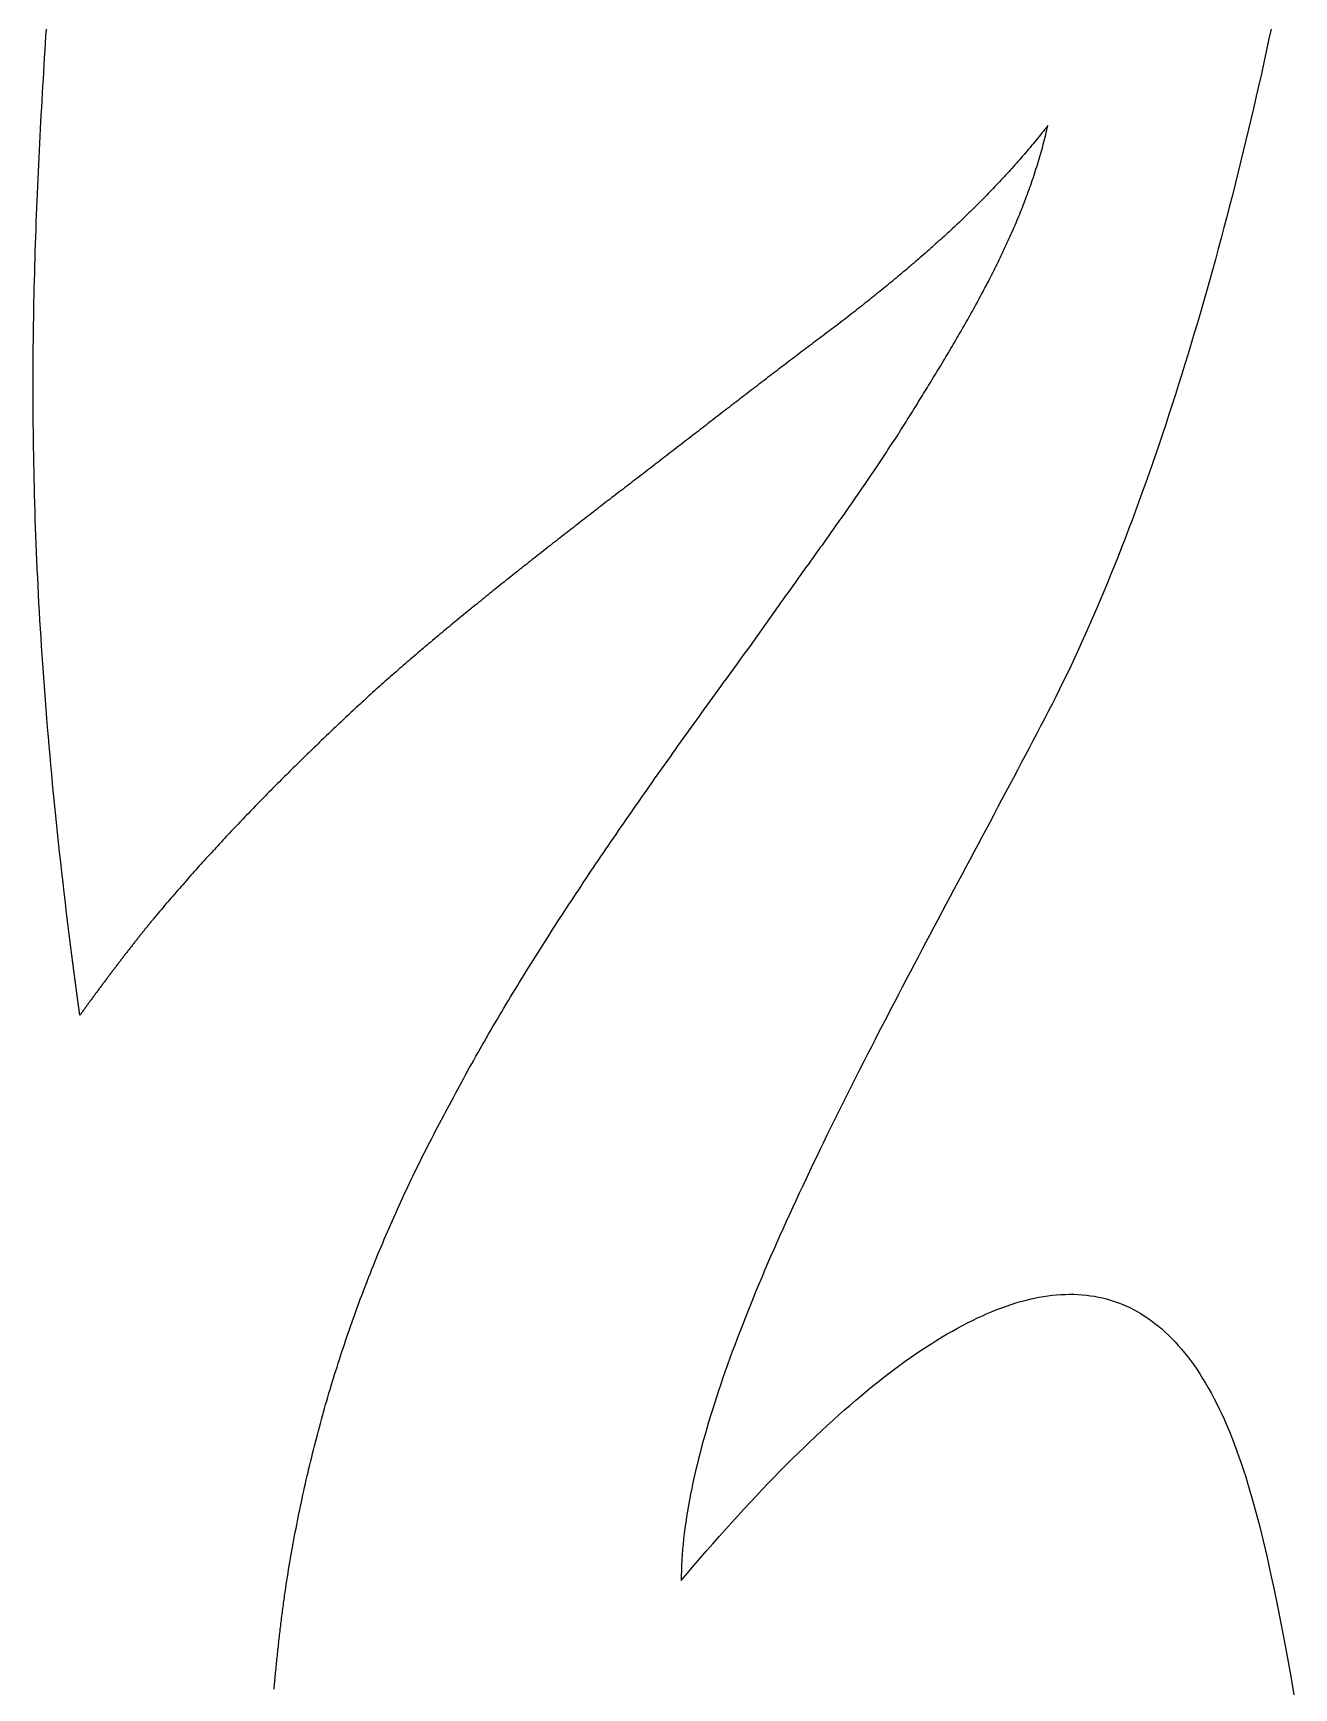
# Model space of a CAD drawing. Extents: x 5 to 105, y 2 to 136.
# Drawn here: x 28.03 to 32.06, y 33.4 to 38.68 of the extents above; entities that cross this region are included whole.
import ezdxf

# ---------------------------------------------------------------- set-up
doc = ezdxf.new("R2010")
doc.units = 0
doc.layers.get('0').update_dxf_attribs({"linetype": 'CONTINUOUS'})

msp = doc.modelspace()

# ---------------------------------------------------------------- linework, layer by layer
at = {"color": 7}
for points in [[(28.158, 35.7388, 0), (28.1537, 35.7726, 0), (28.1495, 35.8062, 0), (28.1454, 35.8396, 0), (28.1414, 35.8728, 0), (28.1374, 35.9057, 0), (28.1336, 35.9385, 0), (28.1298, 35.9711, 0), (28.1261, 36.0034, 0), (28.1225, 36.0356, 0), (28.119, 36.0676, 0), (28.1156, 36.0994, 0), (28.1122, 36.1309, 0), (28.1089, 36.1623, 0), (28.1058, 36.1935, 0), (28.1026, 36.2245, 0), (28.0996, 36.2554, 0), (28.0967, 36.286, 0), (28.0938, 36.3165, 0), (28.091, 36.3468, 0), (28.0883, 36.3769, 0), (28.0856, 36.4068, 0), (28.0831, 36.4366, 0), (28.0806, 36.4662, 0), (28.0782, 36.4956, 0), (28.0758, 36.5249, 0), (28.0735, 36.554, 0), (28.0713, 36.5829, 0), (28.0692, 36.6117, 0), (28.0672, 36.6403, 0), (28.0652, 36.6688, 0), (28.0632, 36.6971, 0), (28.0614, 36.7253, 0), (28.0596, 36.7533, 0), (28.0579, 36.7811, 0), (28.0562, 36.8089, 0), (28.0547, 36.8364, 0), (28.0531, 36.8639, 0), (28.0517, 36.8912, 0), (28.0503, 36.9183, 0), (28.049, 36.9454, 0), (28.0477, 36.9723, 0), (28.0465, 36.999, 0), (28.0454, 37.0257, 0), (28.0443, 37.0522, 0), (28.0433, 37.0786, 0), (28.0423, 37.1048, 0), (28.0414, 37.131, 0), (28.0406, 37.157, 0), (28.0398, 37.1829, 0), (28.039, 37.2087, 0), (28.0384, 37.2344, 0), (28.0377, 37.26, 0), (28.0372, 37.2854, 0), (28.0367, 37.3108, 0), (28.0362, 37.3361, 0), (28.0358, 37.3612, 0), (28.0354, 37.3863, 0), (28.0351, 37.4113, 0), (28.0349, 37.4361, 0), (28.0347, 37.4609, 0), (28.0345, 37.4856, 0), (28.0344, 37.5102, 0), (28.0343, 37.5347, 0), (28.0343, 37.5592, 0), (28.0344, 37.5835, 0), (28.0344, 37.6078, 0), (28.0346, 37.632, 0), (28.0347, 37.6561, 0), (28.0349, 37.6801, 0), (28.0352, 37.7041, 0), (28.0355, 37.728, 0), (28.0358, 37.7519, 0), (28.0362, 37.7756, 0), (28.0366, 37.7993, 0), (28.0371, 37.823, 0), (28.0376, 37.8466, 0), (28.0381, 37.8701, 0), (28.0387, 37.8936, 0), (28.0393, 37.917, 0), (28.0399, 37.9404, 0), (28.0406, 37.9637, 0), (28.0413, 37.987, 0), (28.0421, 38.0102, 0), (28.0428, 38.0334, 0), (28.0437, 38.0566, 0), (28.0445, 38.0797, 0), (28.0454, 38.1028, 0), (28.0463, 38.1258, 0), (28.0472, 38.1488, 0), (28.0482, 38.1718, 0), (28.0492, 38.1948, 0), (28.0502, 38.2177, 0), (28.0513, 38.2406, 0), (28.0523, 38.2635, 0), (28.0534, 38.2864, 0), (28.0546, 38.3092, 0), (28.0557, 38.332, 0), (28.0569, 38.3549, 0), (28.0581, 38.3777, 0), (28.0593, 38.4005, 0), (28.0605, 38.4233, 0), (28.0618, 38.4461, 0), (28.0631, 38.4689, 0), (28.0644, 38.4917, 0), (28.0657, 38.5145, 0), (28.067, 38.5373, 0), (28.0684, 38.5601, 0), (28.0698, 38.5829, 0), (28.0712, 38.6057, 0), (28.0726, 38.6285, 0), (28.074, 38.6514, 0), (28.0754, 38.6743, 0), (28.0769, 38.6971, 0)], [(31.988, 38.6971, 0), (31.9804, 38.6613, 0), (31.9727, 38.6256, 0), (31.965, 38.5899, 0), (31.9571, 38.5542, 0), (31.9491, 38.5186, 0), (31.9411, 38.4831, 0), (31.9329, 38.4476, 0), (31.9247, 38.4122, 0), (31.9164, 38.3769, 0), (31.908, 38.3417, 0), (31.8995, 38.3065, 0), (31.891, 38.2715, 0), (31.8823, 38.2365, 0), (31.8736, 38.2016, 0), (31.8648, 38.1668, 0), (31.8559, 38.1321, 0), (31.8469, 38.0975, 0), (31.8378, 38.0631, 0), (31.8287, 38.0287, 0), (31.8195, 37.9945, 0), (31.8102, 37.9604, 0), (31.8008, 37.9264, 0), (31.7914, 37.8925, 0), (31.7819, 37.8588, 0), (31.7723, 37.8252, 0), (31.7626, 37.7917, 0), (31.7529, 37.7584, 0), (31.7431, 37.7252, 0), (31.7332, 37.6922, 0), (31.7232, 37.6594, 0), (31.7132, 37.6267, 0), (31.7031, 37.5941, 0), (31.693, 37.5618, 0), (31.6827, 37.5296, 0), (31.6724, 37.4976, 0), (31.6621, 37.4657, 0), (31.6517, 37.434, 0), (31.6412, 37.4026, 0), (31.6306, 37.3713, 0), (31.62, 37.3402, 0), (31.6093, 37.3093, 0), (31.5986, 37.2786, 0), (31.5878, 37.2481, 0), (31.577, 37.2179, 0), (31.5661, 37.1878, 0), (31.5551, 37.158, 0), (31.5441, 37.1283, 0), (31.533, 37.0989, 0), (31.5218, 37.0698, 0), (31.5106, 37.0408, 0), (31.4994, 37.0121, 0), (31.4881, 36.9837, 0), (31.4767, 36.9555, 0), (31.4653, 36.9275, 0), (31.4539, 36.8998, 0), (31.4424, 36.8723, 0), (31.4308, 36.8451, 0), (31.4192, 36.8182, 0), (31.4076, 36.7915, 0), (31.3959, 36.7651, 0), (31.3841, 36.739, 0), (31.3723, 36.7132, 0), (31.3605, 36.6876, 0), (31.3486, 36.6623, 0), (31.3367, 36.6373, 0), (31.3247, 36.6127, 0), (31.3127, 36.5883, 0), (31.3007, 36.5642, 0), (31.2886, 36.5404, 0), (31.2765, 36.5169, 0)], [(31.2752, 38.3885, 0), (31.2705, 38.3826, 0), (31.2659, 38.3767, 0), (31.2612, 38.3709, 0), (31.2565, 38.365, 0), (31.2518, 38.3592, 0), (31.2471, 38.3534, 0), (31.2424, 38.3476, 0), (31.2376, 38.3418, 0), (31.2329, 38.3361, 0), (31.2281, 38.3303, 0), (31.2234, 38.3246, 0), (31.2186, 38.3189, 0), (31.2138, 38.3132, 0), (31.209, 38.3076, 0), (31.2042, 38.3019, 0), (31.1993, 38.2963, 0), (31.1945, 38.2907, 0), (31.1896, 38.2851, 0), (31.1848, 38.2795, 0), (31.1799, 38.274, 0), (31.175, 38.2684, 0), (31.1701, 38.2629, 0), (31.1652, 38.2574, 0), (31.1603, 38.2519, 0), (31.1553, 38.2464, 0), (31.1504, 38.241, 0), (31.1454, 38.2355, 0), (31.1404, 38.2301, 0), (31.1355, 38.2247, 0), (31.1305, 38.2193, 0), (31.1255, 38.2139, 0), (31.1204, 38.2086, 0), (31.1154, 38.2032, 0), (31.1104, 38.1979, 0), (31.1053, 38.1926, 0), (31.1003, 38.1873, 0), (31.0952, 38.182, 0), (31.0901, 38.1768, 0), (31.085, 38.1715, 0), (31.0799, 38.1663, 0), (31.0748, 38.161, 0), (31.0697, 38.1558, 0), (31.0646, 38.1506, 0), (31.0594, 38.1454, 0), (31.0543, 38.1403, 0), (31.0491, 38.1351, 0), (31.0439, 38.13, 0), (31.0387, 38.1249, 0), (31.0335, 38.1197, 0), (31.0283, 38.1146, 0), (31.0231, 38.1096, 0), (31.0179, 38.1045, 0), (31.0127, 38.0994, 0), (31.0074, 38.0944, 0), (31.0022, 38.0893, 0), (30.9969, 38.0843, 0), (30.9916, 38.0793, 0), (30.9863, 38.0743, 0), (30.9811, 38.0693, 0), (30.9757, 38.0643, 0), (30.9704, 38.0594, 0), (30.9651, 38.0544, 0), (30.9598, 38.0495, 0), (30.9544, 38.0446, 0), (30.9491, 38.0396, 0), (30.9437, 38.0347, 0), (30.9384, 38.0298, 0), (30.933, 38.025, 0), (30.9276, 38.0201, 0), (30.9222, 38.0152, 0), (30.9168, 38.0104, 0), (30.9114, 38.0055, 0), (30.906, 38.0007, 0), (30.9006, 37.9959, 0), (30.8951, 37.9911, 0), (30.8897, 37.9863, 0), (30.8842, 37.9815, 0), (30.8788, 37.9767, 0), (30.8733, 37.9719, 0), (30.8678, 37.9672, 0), (30.8623, 37.9624, 0), (30.8568, 37.9577, 0), (30.8513, 37.9529, 0), (30.8458, 37.9482, 0), (30.8403, 37.9435, 0), (30.8348, 37.9388, 0), (30.8293, 37.9341, 0), (30.8237, 37.9294, 0), (30.8182, 37.9247, 0), (30.8126, 37.92, 0), (30.807, 37.9153, 0), (30.8015, 37.9107, 0), (30.7959, 37.906, 0), (30.7903, 37.9014, 0), (30.7847, 37.8967, 0), (30.7791, 37.8921, 0), (30.7735, 37.8875, 0), (30.7679, 37.8828, 0), (30.7623, 37.8782, 0), (30.7566, 37.8736, 0), (30.751, 37.869, 0), (30.7454, 37.8644, 0), (30.7397, 37.8599, 0), (30.734, 37.8553, 0), (30.7284, 37.8507, 0), (30.7227, 37.8461, 0), (30.717, 37.8416, 0), (30.7113, 37.837, 0), (30.7057, 37.8325, 0), (30.7, 37.8279, 0), (30.6943, 37.8234, 0), (30.6885, 37.8188, 0), (30.6828, 37.8143, 0), (30.6771, 37.8098, 0), (30.6714, 37.8052, 0), (30.6656, 37.8007, 0), (30.6599, 37.7962, 0), (30.6542, 37.7917, 0), (30.6484, 37.7872, 0), (30.6426, 37.7827, 0), (30.6369, 37.7782, 0), (30.6311, 37.7737, 0), (30.6253, 37.7692, 0), (30.6195, 37.7647, 0), (30.6138, 37.7602, 0), (30.608, 37.7558, 0), (30.6022, 37.7513, 0)], [(30.8666, 37.5134, 0), (30.8706, 37.5198, 0), (30.8745, 37.5262, 0), (30.8785, 37.5327, 0), (30.8825, 37.5392, 0), (30.8864, 37.5456, 0), (30.8904, 37.5521, 0), (30.8944, 37.5586, 0), (30.8984, 37.5651, 0), (30.9023, 37.5715, 0), (30.9063, 37.578, 0), (30.9103, 37.5845, 0), (30.9142, 37.5911, 0), (30.9182, 37.5976, 0), (30.9221, 37.6041, 0), (30.9261, 37.6106, 0), (30.93, 37.6171, 0), (30.934, 37.6237, 0), (30.9379, 37.6302, 0), (30.9419, 37.6368, 0), (30.9458, 37.6433, 0), (30.9497, 37.6499, 0), (30.9536, 37.6565, 0), (30.9576, 37.6631, 0), (30.9615, 37.6696, 0), (30.9654, 37.6762, 0), (30.9693, 37.6828, 0), (30.9732, 37.6894, 0), (30.977, 37.696, 0), (30.9809, 37.7027, 0), (30.9848, 37.7093, 0), (30.9886, 37.7159, 0), (30.9925, 37.7225, 0), (30.9963, 37.7292, 0), (31.0002, 37.7358, 0), (31.004, 37.7425, 0), (31.0078, 37.7492, 0), (31.0116, 37.7558, 0), (31.0154, 37.7625, 0), (31.0192, 37.7692, 0), (31.023, 37.7759, 0), (31.0267, 37.7826, 0), (31.0305, 37.7893, 0), (31.0342, 37.796, 0), (31.038, 37.8027, 0), (31.0417, 37.8094, 0), (31.0454, 37.8162, 0), (31.0491, 37.8229, 0), (31.0527, 37.8297, 0), (31.0564, 37.8364, 0), (31.06, 37.8432, 0), (31.0637, 37.85, 0), (31.0673, 37.8567, 0), (31.0709, 37.8635, 0), (31.0745, 37.8703, 0), (31.0781, 37.8771, 0), (31.0816, 37.8839, 0), (31.0852, 37.8907, 0), (31.0887, 37.8976, 0), (31.0922, 37.9044, 0), (31.0957, 37.9112, 0), (31.0992, 37.9181, 0), (31.1026, 37.9249, 0), (31.1061, 37.9318, 0), (31.1095, 37.9387, 0), (31.1129, 37.9455, 0), (31.1163, 37.9524, 0), (31.1196, 37.9593, 0), (31.123, 37.9662, 0), (31.1263, 37.9731, 0), (31.1296, 37.9801, 0), (31.1329, 37.987, 0), (31.1362, 37.9939, 0), (31.1394, 38.0009, 0), (31.1426, 38.0078, 0), (31.1458, 38.0148, 0), (31.149, 38.0217, 0), (31.1522, 38.0287, 0), (31.1553, 38.0357, 0), (31.1584, 38.0427, 0), (31.1615, 38.0497, 0), (31.1646, 38.0567, 0), (31.1676, 38.0637, 0), (31.1706, 38.0707, 0), (31.1736, 38.0777, 0), (31.1766, 38.0848, 0), (31.1795, 38.0918, 0), (31.1825, 38.0989, 0), (31.1854, 38.106, 0), (31.1882, 38.113, 0), (31.1911, 38.1201, 0), (31.1939, 38.1272, 0), (31.1967, 38.1343, 0), (31.1994, 38.1414, 0), (31.2022, 38.1485, 0), (31.2049, 38.1557, 0), (31.2076, 38.1628, 0), (31.2102, 38.1699, 0), (31.2128, 38.1771, 0), (31.2154, 38.1842, 0), (31.218, 38.1914, 0), (31.2205, 38.1986, 0), (31.223, 38.2058, 0), (31.2255, 38.213, 0), (31.228, 38.2202, 0), (31.2304, 38.2274, 0), (31.2328, 38.2346, 0), (31.2351, 38.2419, 0), (31.2374, 38.2491, 0), (31.2397, 38.2564, 0), (31.242, 38.2636, 0), (31.2442, 38.2709, 0), (31.2464, 38.2782, 0), (31.2486, 38.2855, 0), (31.2507, 38.2928, 0), (31.2528, 38.3001, 0), (31.2548, 38.3074, 0), (31.2569, 38.3147, 0), (31.2589, 38.3221, 0), (31.2608, 38.3294, 0), (31.2627, 38.3368, 0), (31.2646, 38.3441, 0), (31.2665, 38.3515, 0), (31.2683, 38.3589, 0), (31.2701, 38.3663, 0), (31.2718, 38.3737, 0), (31.2735, 38.3811, 0), (31.2752, 38.3885, 0)], [(30.6022, 37.7513, 0), (30.5963, 37.7469, 0), (30.5904, 37.7425, 0), (30.5846, 37.7382, 0), (30.5787, 37.7338, 0), (30.5729, 37.7294, 0), (30.567, 37.725, 0), (30.5612, 37.7206, 0), (30.5553, 37.7162, 0), (30.5495, 37.7118, 0), (30.5436, 37.7074, 0), (30.5378, 37.703, 0), (30.5319, 37.6986, 0), (30.5261, 37.6942, 0), (30.5202, 37.6898, 0), (30.5144, 37.6854, 0), (30.5086, 37.681, 0), (30.5027, 37.6766, 0), (30.4969, 37.6722, 0), (30.491, 37.6678, 0), (30.4852, 37.6633, 0), (30.4794, 37.6589, 0), (30.4735, 37.6545, 0), (30.4677, 37.6501, 0), (30.4619, 37.6456, 0), (30.4561, 37.6412, 0), (30.4502, 37.6368, 0), (30.4444, 37.6324, 0), (30.4386, 37.6279, 0), (30.4327, 37.6235, 0), (30.4269, 37.619, 0), (30.4211, 37.6146, 0), (30.4153, 37.6102, 0), (30.4094, 37.6057, 0), (30.4036, 37.6013, 0), (30.3978, 37.5968, 0), (30.392, 37.5924, 0), (30.3862, 37.5879, 0), (30.3803, 37.5835, 0), (30.3745, 37.579, 0), (30.3687, 37.5745, 0), (30.3629, 37.5701, 0), (30.3571, 37.5656, 0), (30.3512, 37.5612, 0), (30.3454, 37.5567, 0), (30.3396, 37.5522, 0), (30.3338, 37.5478, 0), (30.328, 37.5433, 0), (30.3221, 37.5388, 0), (30.3163, 37.5343, 0), (30.3105, 37.5299, 0), (30.3047, 37.5254, 0), (30.2989, 37.5209, 0), (30.293, 37.5164, 0), (30.2872, 37.512, 0), (30.2814, 37.5075, 0), (30.2756, 37.503, 0), (30.2698, 37.4985, 0), (30.2639, 37.494, 0), (30.2581, 37.4895, 0), (30.2523, 37.485, 0), (30.2465, 37.4806, 0), (30.2407, 37.4761, 0), (30.2348, 37.4716, 0), (30.229, 37.4671, 0), (30.2232, 37.4626, 0), (30.2174, 37.4581, 0), (30.2115, 37.4536, 0), (30.2057, 37.4491, 0), (30.1999, 37.4446, 0), (30.194, 37.4401, 0), (30.1882, 37.4356, 0), (30.1824, 37.4311, 0), (30.1766, 37.4266, 0), (30.1707, 37.4221, 0), (30.1649, 37.4176, 0), (30.1591, 37.413, 0), (30.1532, 37.4085, 0), (30.1474, 37.404, 0), (30.1416, 37.3995, 0), (30.1357, 37.395, 0), (30.1299, 37.3905, 0), (30.124, 37.386, 0), (30.1182, 37.3815, 0), (30.1123, 37.3769, 0), (30.1065, 37.3724, 0), (30.1007, 37.3679, 0), (30.0948, 37.3634, 0), (30.089, 37.3589, 0), (30.0831, 37.3543, 0), (30.0773, 37.3498, 0), (30.0714, 37.3453, 0), (30.0655, 37.3408, 0), (30.0597, 37.3362, 0), (30.0538, 37.3317, 0), (30.048, 37.3272, 0), (30.0421, 37.3227, 0), (30.0362, 37.3181, 0), (30.0304, 37.3136, 0), (30.0245, 37.3091, 0), (30.0186, 37.3046, 0), (30.0128, 37.3, 0), (30.0069, 37.2955, 0), (30.001, 37.291, 0), (29.9951, 37.2864, 0), (29.9892, 37.2819, 0), (29.9834, 37.2774, 0), (29.9775, 37.2728, 0), (29.9716, 37.2683, 0), (29.9657, 37.2638, 0), (29.9598, 37.2592, 0), (29.9539, 37.2547, 0), (29.948, 37.2502, 0), (29.9421, 37.2456, 0), (29.9362, 37.2411, 0), (29.9303, 37.2366, 0), (29.9244, 37.232, 0), (29.9185, 37.2275, 0), (29.9126, 37.2229, 0), (29.9066, 37.2184, 0), (29.9007, 37.2139, 0), (29.8948, 37.2093, 0), (29.8889, 37.2048, 0), (29.8829, 37.2002, 0), (29.877, 37.1957, 0), (29.8711, 37.1912, 0), (29.8651, 37.1866, 0), (29.8592, 37.1821, 0)], [(30.3263, 36.7281, 0), (30.3305, 36.7341, 0), (30.3347, 36.7402, 0), (30.339, 36.7462, 0), (30.3432, 36.7522, 0), (30.3475, 36.7583, 0), (30.3518, 36.7643, 0), (30.356, 36.7704, 0), (30.3603, 36.7764, 0), (30.3646, 36.7825, 0), (30.3688, 36.7885, 0), (30.3731, 36.7945, 0), (30.3774, 36.8006, 0), (30.3817, 36.8066, 0), (30.386, 36.8127, 0), (30.3903, 36.8187, 0), (30.3946, 36.8247, 0), (30.3989, 36.8308, 0), (30.4032, 36.8368, 0), (30.4075, 36.8429, 0), (30.4118, 36.8489, 0), (30.4161, 36.8549, 0), (30.4204, 36.861, 0), (30.4248, 36.867, 0), (30.4291, 36.873, 0), (30.4334, 36.8791, 0), (30.4377, 36.8851, 0), (30.4421, 36.8912, 0), (30.4464, 36.8972, 0), (30.4507, 36.9033, 0), (30.4551, 36.9093, 0), (30.4594, 36.9153, 0), (30.4637, 36.9214, 0), (30.4681, 36.9274, 0), (30.4724, 36.9335, 0), (30.4768, 36.9395, 0), (30.4811, 36.9456, 0), (30.4855, 36.9516, 0), (30.4898, 36.9577, 0), (30.4942, 36.9638, 0), (30.4985, 36.9698, 0), (30.5028, 36.9759, 0), (30.5072, 36.9819, 0), (30.5115, 36.988, 0), (30.5159, 36.9941, 0), (30.5202, 37.0001, 0), (30.5246, 37.0062, 0), (30.5289, 37.0123, 0), (30.5333, 37.0184, 0), (30.5376, 37.0244, 0), (30.542, 37.0305, 0), (30.5463, 37.0366, 0), (30.5507, 37.0427, 0), (30.555, 37.0488, 0), (30.5594, 37.0549, 0), (30.5637, 37.061, 0), (30.568, 37.0671, 0), (30.5724, 37.0732, 0), (30.5767, 37.0793, 0), (30.5811, 37.0854, 0), (30.5854, 37.0915, 0), (30.5897, 37.0976, 0), (30.5941, 37.1037, 0), (30.5984, 37.1098, 0), (30.6027, 37.116, 0), (30.6071, 37.1221, 0), (30.6114, 37.1282, 0), (30.6157, 37.1344, 0), (30.62, 37.1405, 0), (30.6243, 37.1467, 0), (30.6287, 37.1528, 0), (30.633, 37.159, 0), (30.6373, 37.1651, 0), (30.6416, 37.1713, 0), (30.6459, 37.1775, 0), (30.6502, 37.1836, 0), (30.6545, 37.1898, 0), (30.6588, 37.196, 0), (30.6631, 37.2022, 0), (30.6674, 37.2084, 0), (30.6716, 37.2146, 0), (30.6759, 37.2208, 0), (30.6802, 37.227, 0), (30.6845, 37.2332, 0), (30.6887, 37.2394, 0), (30.693, 37.2457, 0), (30.6972, 37.2519, 0), (30.7015, 37.2581, 0), (30.7057, 37.2644, 0), (30.71, 37.2706, 0), (30.7142, 37.2769, 0), (30.7185, 37.2831, 0), (30.7227, 37.2894, 0), (30.7269, 37.2957, 0), (30.7311, 37.302, 0), (30.7353, 37.3083, 0), (30.7395, 37.3145, 0), (30.7437, 37.3208, 0), (30.7479, 37.3272, 0), (30.7521, 37.3335, 0), (30.7563, 37.3398, 0), (30.7605, 37.3461, 0), (30.7647, 37.3525, 0), (30.7688, 37.3588, 0), (30.773, 37.3651, 0), (30.7771, 37.3715, 0), (30.7813, 37.3779, 0), (30.7854, 37.3842, 0), (30.7896, 37.3906, 0), (30.7937, 37.397, 0), (30.7978, 37.4034, 0), (30.8019, 37.4098, 0), (30.806, 37.4162, 0), (30.8101, 37.4226, 0), (30.8142, 37.429, 0), (30.8183, 37.4355, 0), (30.8223, 37.4419, 0), (30.8264, 37.4484, 0), (30.8305, 37.4548, 0), (30.8345, 37.4613, 0), (30.8385, 37.4678, 0), (30.8426, 37.4743, 0), (30.8466, 37.4808, 0), (30.8506, 37.4873, 0), (30.8546, 37.4938, 0), (30.8586, 37.5003, 0), (30.8626, 37.5068, 0), (30.8666, 37.5133, 0)], [(29.8592, 37.1821, 0), (29.8533, 37.1775, 0), (29.8474, 37.1729, 0), (29.8415, 37.1683, 0), (29.8356, 37.1638, 0), (29.8297, 37.1592, 0), (29.8238, 37.1546, 0), (29.8179, 37.15, 0), (29.812, 37.1454, 0), (29.8061, 37.1408, 0), (29.8002, 37.1362, 0), (29.7943, 37.1316, 0), (29.7884, 37.127, 0), (29.7825, 37.1224, 0), (29.7766, 37.1178, 0), (29.7707, 37.1132, 0), (29.7648, 37.1086, 0), (29.7589, 37.104, 0), (29.7529, 37.0994, 0), (29.747, 37.0948, 0), (29.7411, 37.0902, 0), (29.7352, 37.0855, 0), (29.7293, 37.0809, 0), (29.7233, 37.0763, 0), (29.7174, 37.0717, 0), (29.7115, 37.0671, 0), (29.7056, 37.0624, 0), (29.6997, 37.0578, 0), (29.6937, 37.0532, 0), (29.6878, 37.0485, 0), (29.6819, 37.0439, 0), (29.676, 37.0393, 0), (29.67, 37.0346, 0), (29.6641, 37.03, 0), (29.6582, 37.0253, 0), (29.6523, 37.0207, 0), (29.6463, 37.016, 0), (29.6404, 37.0114, 0), (29.6345, 37.0067, 0), (29.6286, 37.002, 0), (29.6226, 36.9974, 0), (29.6167, 36.9927, 0), (29.6108, 36.988, 0), (29.6049, 36.9833, 0), (29.5989, 36.9787, 0), (29.593, 36.974, 0), (29.5871, 36.9693, 0), (29.5812, 36.9646, 0), (29.5752, 36.9599, 0), (29.5693, 36.9552, 0), (29.5634, 36.9505, 0), (29.5575, 36.9458, 0), (29.5516, 36.9411, 0), (29.5456, 36.9364, 0), (29.5397, 36.9316, 0), (29.5338, 36.9269, 0), (29.5279, 36.9222, 0), (29.522, 36.9175, 0), (29.516, 36.9127, 0), (29.5101, 36.908, 0), (29.5042, 36.9032, 0), (29.4983, 36.8985, 0), (29.4924, 36.8937, 0), (29.4865, 36.889, 0), (29.4806, 36.8842, 0), (29.4747, 36.8794, 0), (29.4688, 36.8747, 0), (29.4628, 36.8699, 0), (29.4569, 36.8651, 0), (29.451, 36.8603, 0), (29.4451, 36.8555, 0), (29.4392, 36.8507, 0), (29.4333, 36.8459, 0), (29.4274, 36.8411, 0), (29.4215, 36.8363, 0), (29.4156, 36.8315, 0), (29.4098, 36.8267, 0), (29.4039, 36.8218, 0), (29.398, 36.817, 0), (29.3921, 36.8122, 0), (29.3862, 36.8073, 0), (29.3803, 36.8025, 0), (29.3744, 36.7976, 0), (29.3686, 36.7928, 0), (29.3627, 36.7879, 0), (29.3568, 36.783, 0), (29.3509, 36.7781, 0), (29.3451, 36.7733, 0), (29.3392, 36.7684, 0), (29.3333, 36.7635, 0), (29.3275, 36.7586, 0), (29.3216, 36.7537, 0), (29.3158, 36.7487, 0), (29.3099, 36.7438, 0), (29.3041, 36.7389, 0), (29.2982, 36.734, 0), (29.2924, 36.729, 0), (29.2865, 36.7241, 0), (29.2807, 36.7191, 0), (29.2748, 36.7142, 0), (29.269, 36.7092, 0), (29.2632, 36.7042, 0), (29.2574, 36.6992, 0), (29.2515, 36.6942, 0), (29.2457, 36.6893, 0), (29.2399, 36.6843, 0), (29.2341, 36.6792, 0), (29.2283, 36.6742, 0), (29.2224, 36.6692, 0), (29.2166, 36.6642, 0), (29.2108, 36.6591, 0), (29.205, 36.6541, 0), (29.1992, 36.649, 0), (29.1935, 36.644, 0), (29.1877, 36.6389, 0), (29.1819, 36.6338, 0), (29.1761, 36.6288, 0), (29.1703, 36.6237, 0), (29.1646, 36.6186, 0), (29.1588, 36.6135, 0), (29.153, 36.6084, 0), (29.1473, 36.6032, 0), (29.1415, 36.5981, 0), (29.1357, 36.593, 0), (29.13, 36.5878, 0), (29.1243, 36.5827, 0), (29.1185, 36.5775, 0), (29.1128, 36.5724, 0)], [(29.3453, 35.2248, 0), (29.3516, 35.2367, 0), (29.3578, 35.2486, 0), (29.3641, 35.2606, 0), (29.3704, 35.2725, 0), (29.3767, 35.2845, 0), (29.3831, 35.2964, 0), (29.3895, 35.3083, 0), (29.396, 35.3202, 0), (29.4024, 35.3322, 0), (29.409, 35.3441, 0), (29.4155, 35.356, 0), (29.422, 35.3679, 0), (29.4286, 35.3798, 0), (29.4353, 35.3917, 0), (29.4419, 35.4036, 0), (29.4486, 35.4155, 0), (29.4553, 35.4274, 0), (29.4621, 35.4392, 0), (29.4688, 35.4511, 0), (29.4756, 35.463, 0), (29.4825, 35.4749, 0), (29.4893, 35.4867, 0), (29.4962, 35.4986, 0), (29.5031, 35.5105, 0), (29.5101, 35.5223, 0), (29.5171, 35.5342, 0), (29.524, 35.546, 0), (29.5311, 35.5579, 0), (29.5381, 35.5697, 0), (29.5452, 35.5816, 0), (29.5523, 35.5934, 0), (29.5594, 35.6052, 0), (29.5666, 35.6171, 0), (29.5738, 35.6289, 0), (29.581, 35.6408, 0), (29.5882, 35.6526, 0), (29.5955, 35.6644, 0), (29.6028, 35.6762, 0), (29.6101, 35.6881, 0), (29.6174, 35.6999, 0), (29.6248, 35.7117, 0), (29.6322, 35.7235, 0), (29.6396, 35.7353, 0), (29.647, 35.7471, 0), (29.6545, 35.759, 0), (29.662, 35.7708, 0), (29.6695, 35.7826, 0), (29.677, 35.7944, 0), (29.6845, 35.8062, 0), (29.6921, 35.818, 0), (29.6997, 35.8298, 0), (29.7073, 35.8416, 0), (29.715, 35.8534, 0), (29.7226, 35.8652, 0), (29.7303, 35.877, 0), (29.738, 35.8888, 0), (29.7457, 35.9006, 0), (29.7535, 35.9124, 0), (29.7612, 35.9242, 0), (29.769, 35.936, 0), (29.7768, 35.9478, 0), (29.7846, 35.9595, 0), (29.7925, 35.9713, 0), (29.8004, 35.9831, 0), (29.8082, 35.9949, 0), (29.8161, 36.0067, 0), (29.8241, 36.0185, 0), (29.832, 36.0303, 0), (29.84, 36.0421, 0), (29.848, 36.0539, 0), (29.856, 36.0657, 0), (29.864, 36.0775, 0), (29.872, 36.0892, 0), (29.88, 36.101, 0), (29.8881, 36.1128, 0), (29.8962, 36.1246, 0), (29.9043, 36.1364, 0), (29.9124, 36.1482, 0), (29.9206, 36.16, 0), (29.9287, 36.1718, 0), (29.9369, 36.1836, 0), (29.9451, 36.1954, 0), (29.9533, 36.2072, 0), (29.9615, 36.219, 0), (29.9697, 36.2308, 0), (29.9779, 36.2426, 0), (29.9862, 36.2544, 0), (29.9945, 36.2662, 0), (30.0028, 36.278, 0), (30.0111, 36.2898, 0), (30.0194, 36.3016, 0), (30.0277, 36.3134, 0), (30.0361, 36.3252, 0), (30.0444, 36.337, 0), (30.0528, 36.3488, 0), (30.0612, 36.3606, 0), (30.0696, 36.3724, 0), (30.078, 36.3843, 0), (30.0864, 36.3961, 0), (30.0948, 36.4079, 0), (30.1033, 36.4197, 0), (30.1117, 36.4315, 0), (30.1202, 36.4434, 0), (30.1287, 36.4552, 0), (30.1371, 36.467, 0), (30.1456, 36.4789, 0), (30.1542, 36.4907, 0), (30.1627, 36.5025, 0), (30.1712, 36.5144, 0), (30.1797, 36.5262, 0), (30.1883, 36.5381, 0), (30.1969, 36.5499, 0), (30.2054, 36.5618, 0), (30.214, 36.5736, 0), (30.2226, 36.5855, 0), (30.2312, 36.5973, 0), (30.2398, 36.6092, 0), (30.2484, 36.6211, 0), (30.257, 36.633, 0), (30.2657, 36.6448, 0), (30.2743, 36.6567, 0), (30.2829, 36.6686, 0), (30.2916, 36.6805, 0), (30.3002, 36.6924, 0), (30.3089, 36.7043, 0), (30.3176, 36.7161, 0), (30.3262, 36.728, 0)], [(29.1128, 36.5724, 0), (29.1071, 36.5671, 0), (29.1015, 36.5619, 0), (29.0958, 36.5567, 0), (29.0901, 36.5514, 0), (29.0845, 36.5462, 0), (29.0788, 36.5409, 0), (29.0732, 36.5357, 0), (29.0675, 36.5304, 0), (29.0619, 36.5251, 0), (29.0562, 36.5198, 0), (29.0506, 36.5146, 0), (29.0449, 36.5093, 0), (29.0393, 36.504, 0), (29.0336, 36.4987, 0), (29.028, 36.4934, 0), (29.0224, 36.4881, 0), (29.0167, 36.4828, 0), (29.0111, 36.4774, 0), (29.0054, 36.4721, 0), (28.9998, 36.4668, 0), (28.9942, 36.4614, 0), (28.9886, 36.4561, 0), (28.9829, 36.4507, 0), (28.9773, 36.4454, 0), (28.9717, 36.44, 0), (28.9661, 36.4346, 0), (28.9605, 36.4293, 0), (28.9548, 36.4239, 0), (28.9492, 36.4185, 0), (28.9436, 36.4131, 0), (28.938, 36.4077, 0), (28.9324, 36.4023, 0), (28.9268, 36.3969, 0), (28.9212, 36.3914, 0), (28.9156, 36.386, 0), (28.91, 36.3806, 0), (28.9044, 36.3751, 0), (28.8988, 36.3697, 0), (28.8933, 36.3642, 0), (28.8877, 36.3588, 0), (28.8821, 36.3533, 0), (28.8765, 36.3478, 0), (28.8709, 36.3424, 0), (28.8654, 36.3369, 0), (28.8598, 36.3314, 0), (28.8542, 36.3259, 0), (28.8487, 36.3204, 0), (28.8431, 36.3149, 0), (28.8376, 36.3093, 0), (28.832, 36.3038, 0), (28.8265, 36.2983, 0), (28.8209, 36.2927, 0), (28.8154, 36.2872, 0), (28.8099, 36.2816, 0), (28.8043, 36.2761, 0), (28.7988, 36.2705, 0), (28.7933, 36.2649, 0), (28.7877, 36.2593, 0), (28.7822, 36.2537, 0), (28.7767, 36.2481, 0), (28.7712, 36.2425, 0), (28.7657, 36.2369, 0), (28.7602, 36.2313, 0), (28.7547, 36.2256, 0), (28.7492, 36.22, 0), (28.7437, 36.2144, 0), (28.7382, 36.2087, 0), (28.7327, 36.203, 0), (28.7273, 36.1974, 0), (28.7218, 36.1917, 0), (28.7163, 36.186, 0), (28.7109, 36.1803, 0), (28.7054, 36.1746, 0), (28.6999, 36.1689, 0), (28.6945, 36.1632, 0), (28.689, 36.1575, 0), (28.6836, 36.1517, 0), (28.6782, 36.146, 0), (28.6727, 36.1403, 0), (28.6673, 36.1345, 0), (28.6619, 36.1287, 0), (28.6565, 36.123, 0), (28.651, 36.1172, 0), (28.6456, 36.1114, 0), (28.6402, 36.1056, 0), (28.6348, 36.0998, 0), (28.6294, 36.094, 0), (28.624, 36.0881, 0), (28.6187, 36.0823, 0), (28.6133, 36.0765, 0), (28.6079, 36.0706, 0), (28.6025, 36.0648, 0), (28.5972, 36.0589, 0), (28.5918, 36.053, 0), (28.5865, 36.0471, 0), (28.5811, 36.0412, 0), (28.5758, 36.0353, 0), (28.5704, 36.0294, 0), (28.5651, 36.0235, 0), (28.5598, 36.0176, 0), (28.5545, 36.0117, 0), (28.5491, 36.0057, 0), (28.5438, 35.9998, 0), (28.5385, 35.9938, 0), (28.5332, 35.9878, 0), (28.5279, 35.9818, 0), (28.5227, 35.9758, 0), (28.5174, 35.9698, 0), (28.5121, 35.9638, 0), (28.5068, 35.9578, 0), (28.5016, 35.9518, 0), (28.4963, 35.9458, 0), (28.4911, 35.9397, 0), (28.4858, 35.9337, 0), (28.4806, 35.9276, 0), (28.4754, 35.9215, 0), (28.4701, 35.9154, 0), (28.4649, 35.9093, 0), (28.4597, 35.9032, 0), (28.4545, 35.8971, 0), (28.4493, 35.891, 0), (28.4441, 35.8849, 0), (28.4389, 35.8787, 0), (28.4338, 35.8726, 0), (28.4286, 35.8664, 0), (28.4234, 35.8602, 0), (28.4183, 35.8541, 0)], [(31.2765, 36.5169, 0), (31.2643, 36.4936, 0), (31.2521, 36.4702, 0), (31.2398, 36.4468, 0), (31.2275, 36.4233, 0), (31.2151, 36.3998, 0), (31.2027, 36.3763, 0), (31.1903, 36.3527, 0), (31.1778, 36.3291, 0), (31.1653, 36.3054, 0), (31.1527, 36.2817, 0), (31.1402, 36.258, 0), (31.1276, 36.2343, 0), (31.1149, 36.2105, 0), (31.1023, 36.1867, 0), (31.0896, 36.1629, 0), (31.0769, 36.1391, 0), (31.0642, 36.1152, 0), (31.0515, 36.0914, 0), (31.0388, 36.0675, 0), (31.026, 36.0436, 0), (31.0133, 36.0197, 0), (31.0005, 35.9957, 0), (30.9878, 35.9718, 0), (30.975, 35.9479, 0), (30.9623, 35.9239, 0), (30.9495, 35.9, 0), (30.9368, 35.876, 0), (30.924, 35.852, 0), (30.9113, 35.8281, 0), (30.8986, 35.8041, 0), (30.8859, 35.7801, 0), (30.8733, 35.7562, 0), (30.8606, 35.7322, 0), (30.848, 35.7083, 0), (30.8354, 35.6844, 0), (30.8229, 35.6604, 0), (30.8103, 35.6365, 0), (30.7978, 35.6126, 0), (30.7854, 35.5888, 0), (30.7729, 35.5649, 0), (30.7605, 35.5411, 0), (30.7482, 35.5172, 0), (30.7359, 35.4934, 0), (30.7237, 35.4697, 0), (30.7115, 35.4459, 0), (30.6993, 35.4222, 0), (30.6872, 35.3985, 0), (30.6752, 35.3749, 0), (30.6632, 35.3512, 0), (30.6513, 35.3276, 0), (30.6394, 35.3041, 0), (30.6277, 35.2805, 0), (30.6159, 35.2571, 0), (30.6043, 35.2336, 0), (30.5927, 35.2102, 0), (30.5812, 35.1869, 0), (30.5698, 35.1635, 0), (30.5585, 35.1403, 0), (30.5472, 35.1171, 0), (30.536, 35.0939, 0), (30.525, 35.0708, 0), (30.514, 35.0477, 0), (30.5031, 35.0247, 0), (30.4923, 35.0017, 0), (30.4815, 34.9788, 0), (30.4709, 34.956, 0), (30.4604, 34.9332, 0), (30.45, 34.9105, 0), (30.4397, 34.8879, 0), (30.4295, 34.8653, 0), (30.4195, 34.8428, 0), (30.4095, 34.8204, 0), (30.3996, 34.798, 0), (30.3899, 34.7757, 0), (30.3803, 34.7535, 0), (30.3708, 34.7313, 0), (30.3614, 34.7093, 0), (30.3522, 34.6873, 0), (30.3431, 34.6654, 0), (30.3341, 34.6435, 0), (30.3253, 34.6218, 0), (30.3166, 34.6001, 0), (30.308, 34.5786, 0), (30.2996, 34.5571, 0), (30.2913, 34.5357, 0), (30.2832, 34.5144, 0), (30.2752, 34.4932, 0), (30.2673, 34.4721, 0), (30.2597, 34.4511, 0), (30.2521, 34.4302, 0), (30.2448, 34.4094, 0), (30.2376, 34.3886, 0), (30.2305, 34.368, 0), (30.2236, 34.3475, 0), (30.2169, 34.3271, 0), (30.2104, 34.3069, 0), (30.204, 34.2867, 0), (30.1978, 34.2666, 0), (30.1918, 34.2467, 0), (30.1859, 34.2268, 0), (30.1803, 34.2071, 0), (30.1748, 34.1875, 0), (30.1695, 34.168, 0), (30.1644, 34.1487, 0), (30.1595, 34.1295, 0), (30.1548, 34.1103, 0), (30.1502, 34.0914, 0), (30.1459, 34.0725, 0), (30.1418, 34.0538, 0), (30.1379, 34.0352, 0), (30.1342, 34.0167, 0), (30.1306, 33.9984, 0), (30.1273, 33.9802, 0), (30.1243, 33.9622, 0), (30.1214, 33.9443, 0), (30.1187, 33.9265, 0), (30.1163, 33.9089, 0), (30.1141, 33.8914, 0), (30.1121, 33.874, 0), (30.1103, 33.8568, 0), (30.1088, 33.8398, 0), (30.1074, 33.8229, 0), (30.1064, 33.8062, 0), (30.1055, 33.7896, 0), (30.1049, 33.7732, 0), (30.1046, 33.7569, 0), (30.1044, 33.7408, 0)], [(28.4183, 35.8541, 0), (28.4164, 35.8517, 0), (28.4144, 35.8494, 0), (28.4125, 35.8471, 0), (28.4106, 35.8447, 0), (28.4087, 35.8424, 0), (28.4068, 35.84, 0), (28.4049, 35.8377, 0), (28.403, 35.8353, 0), (28.4011, 35.833, 0), (28.3992, 35.8306, 0), (28.3973, 35.8283, 0), (28.3954, 35.8259, 0), (28.3935, 35.8236, 0), (28.3916, 35.8212, 0), (28.3898, 35.8189, 0), (28.3879, 35.8165, 0), (28.386, 35.8142, 0), (28.3841, 35.8118, 0), (28.3822, 35.8094, 0), (28.3803, 35.8071, 0), (28.3784, 35.8047, 0), (28.3765, 35.8023, 0), (28.3746, 35.8, 0), (28.3728, 35.7976, 0), (28.3709, 35.7952, 0), (28.369, 35.7928, 0), (28.3671, 35.7905, 0), (28.3652, 35.7881, 0), (28.3634, 35.7857, 0), (28.3615, 35.7833, 0), (28.3596, 35.7809, 0), (28.3577, 35.7786, 0), (28.3558, 35.7762, 0), (28.354, 35.7738, 0), (28.3521, 35.7714, 0), (28.3502, 35.769, 0), (28.3484, 35.7666, 0), (28.3465, 35.7642, 0), (28.3446, 35.7618, 0), (28.3428, 35.7595, 0), (28.3409, 35.7571, 0), (28.339, 35.7547, 0), (28.3372, 35.7523, 0), (28.3353, 35.7499, 0), (28.3334, 35.7475, 0), (28.3316, 35.7451, 0), (28.3297, 35.7427, 0), (28.3278, 35.7403, 0), (28.326, 35.7378, 0), (28.3241, 35.7354, 0), (28.3223, 35.733, 0), (28.3204, 35.7306, 0), (28.3186, 35.7282, 0), (28.3167, 35.7258, 0), (28.3148, 35.7234, 0), (28.313, 35.721, 0), (28.3111, 35.7185, 0), (28.3093, 35.7161, 0), (28.3074, 35.7137, 0), (28.3056, 35.7113, 0), (28.3037, 35.7089, 0), (28.3019, 35.7064, 0), (28.3, 35.704, 0), (28.2982, 35.7016, 0), (28.2964, 35.6992, 0), (28.2945, 35.6967, 0), (28.2927, 35.6943, 0), (28.2908, 35.6919, 0), (28.289, 35.6895, 0), (28.2871, 35.687, 0), (28.2853, 35.6846, 0), (28.2835, 35.6821, 0), (28.2816, 35.6797, 0), (28.2798, 35.6773, 0), (28.278, 35.6748, 0), (28.2761, 35.6724, 0), (28.2743, 35.67, 0), (28.2725, 35.6675, 0), (28.2706, 35.6651, 0), (28.2688, 35.6626, 0), (28.267, 35.6602, 0), (28.2651, 35.6577, 0), (28.2633, 35.6553, 0), (28.2615, 35.6528, 0), (28.2596, 35.6504, 0), (28.2578, 35.6479, 0), (28.256, 35.6455, 0), (28.2542, 35.643, 0), (28.2523, 35.6406, 0), (28.2505, 35.6381, 0), (28.2487, 35.6357, 0), (28.2469, 35.6332, 0), (28.2451, 35.6307, 0), (28.2432, 35.6283, 0), (28.2414, 35.6258, 0), (28.2396, 35.6234, 0), (28.2378, 35.6209, 0), (28.236, 35.6184, 0), (28.2341, 35.616, 0), (28.2323, 35.6135, 0), (28.2305, 35.611, 0), (28.2287, 35.6086, 0), (28.2269, 35.6061, 0), (28.2251, 35.6036, 0), (28.2233, 35.6012, 0), (28.2215, 35.5987, 0), (28.2196, 35.5962, 0), (28.2178, 35.5937, 0), (28.216, 35.5913, 0), (28.2142, 35.5888, 0), (28.2124, 35.5863, 0), (28.2106, 35.5838, 0), (28.2088, 35.5814, 0), (28.207, 35.5789, 0), (28.2052, 35.5764, 0), (28.2034, 35.5739, 0), (28.2016, 35.5714, 0), (28.1998, 35.569, 0), (28.198, 35.5665, 0), (28.1962, 35.564, 0), (28.1944, 35.5615, 0), (28.1926, 35.559, 0), (28.1908, 35.5565, 0), (28.189, 35.554, 0), (28.1872, 35.5516, 0), (28.1854, 35.5491, 0), (28.1836, 35.5466, 0)], [(28.1836, 35.5466, 0), (28.1834, 35.5481, 0), (28.1832, 35.5496, 0), (28.183, 35.5511, 0), (28.1828, 35.5527, 0), (28.1826, 35.5542, 0), (28.1823, 35.5557, 0), (28.1821, 35.5572, 0), (28.1819, 35.5587, 0), (28.1817, 35.5603, 0), (28.1815, 35.5618, 0), (28.1813, 35.5633, 0), (28.1811, 35.5648, 0), (28.1809, 35.5663, 0), (28.1807, 35.5678, 0), (28.1805, 35.5693, 0), (28.1802, 35.5709, 0), (28.18, 35.5724, 0), (28.1798, 35.5739, 0), (28.1796, 35.5754, 0), (28.1794, 35.5769, 0), (28.1792, 35.5784, 0), (28.179, 35.5799, 0), (28.1788, 35.5814, 0), (28.1786, 35.5829, 0), (28.1784, 35.5844, 0), (28.1782, 35.5859, 0), (28.178, 35.5874, 0), (28.1778, 35.5889, 0), (28.1776, 35.5904, 0), (28.1774, 35.592, 0), (28.1771, 35.5935, 0), (28.1769, 35.595, 0), (28.1767, 35.5965, 0), (28.1765, 35.598, 0), (28.1763, 35.5995, 0), (28.1761, 35.601, 0), (28.1759, 35.6025, 0), (28.1757, 35.604, 0), (28.1755, 35.6055, 0), (28.1753, 35.607, 0), (28.1751, 35.6085, 0), (28.1749, 35.61, 0), (28.1747, 35.6115, 0), (28.1745, 35.613, 0), (28.1743, 35.6145, 0), (28.1741, 35.616, 0), (28.1739, 35.6175, 0), (28.1737, 35.619, 0), (28.1735, 35.6205, 0), (28.1733, 35.622, 0), (28.1731, 35.6235, 0), (28.1729, 35.625, 0), (28.1727, 35.6265, 0), (28.1725, 35.628, 0), (28.1723, 35.6295, 0), (28.1721, 35.631, 0), (28.1719, 35.6325, 0), (28.1717, 35.634, 0), (28.1715, 35.6355, 0), (28.1713, 35.637, 0), (28.1711, 35.6385, 0), (28.1709, 35.64, 0), (28.1707, 35.6415, 0), (28.1705, 35.643, 0), (28.1703, 35.6445, 0), (28.1701, 35.646, 0), (28.1699, 35.6475, 0), (28.1697, 35.649, 0), (28.1695, 35.6505, 0), (28.1693, 35.652, 0), (28.1691, 35.6535, 0), (28.1689, 35.655, 0), (28.1687, 35.6565, 0), (28.1685, 35.658, 0), (28.1683, 35.6595, 0), (28.1681, 35.661, 0), (28.1679, 35.6625, 0), (28.1677, 35.664, 0), (28.1675, 35.6655, 0), (28.1673, 35.667, 0), (28.1671, 35.6686, 0), (28.1669, 35.6701, 0), (28.1667, 35.6716, 0), (28.1665, 35.6731, 0), (28.1663, 35.6746, 0), (28.1661, 35.6761, 0), (28.1659, 35.6776, 0), (28.1657, 35.6791, 0), (28.1655, 35.6806, 0), (28.1653, 35.6821, 0), (28.1651, 35.6837, 0), (28.1649, 35.6852, 0), (28.1647, 35.6867, 0), (28.1645, 35.6882, 0), (28.1643, 35.6897, 0), (28.1641, 35.6912, 0), (28.1639, 35.6928, 0), (28.1637, 35.6943, 0), (28.1635, 35.6958, 0), (28.1633, 35.6973, 0), (28.1632, 35.6988, 0), (28.163, 35.7004, 0), (28.1628, 35.7019, 0), (28.1626, 35.7034, 0), (28.1624, 35.7049, 0), (28.1622, 35.7065, 0), (28.162, 35.708, 0), (28.1618, 35.7095, 0), (28.1616, 35.711, 0), (28.1614, 35.7126, 0), (28.1612, 35.7141, 0), (28.161, 35.7156, 0), (28.1608, 35.7172, 0), (28.1606, 35.7187, 0), (28.1604, 35.7202, 0), (28.1602, 35.7218, 0), (28.16, 35.7233, 0), (28.1598, 35.7249, 0), (28.1596, 35.7264, 0), (28.1594, 35.7279, 0), (28.1592, 35.7295, 0), (28.159, 35.731, 0), (28.1588, 35.7326, 0), (28.1586, 35.7341, 0), (28.1584, 35.7357, 0), (28.1582, 35.7372, 0), (28.158, 35.7388, 0)], [(28.8394, 33.7049, 0), (28.8412, 33.7167, 0), (28.843, 33.7286, 0), (28.8448, 33.7405, 0), (28.8467, 33.7524, 0), (28.8486, 33.7643, 0), (28.8505, 33.7762, 0), (28.8525, 33.7881, 0), (28.8545, 33.8001, 0), (28.8565, 33.812, 0), (28.8586, 33.8239, 0), (28.8607, 33.8358, 0), (28.8628, 33.8477, 0), (28.865, 33.8597, 0), (28.8672, 33.8716, 0), (28.8694, 33.8836, 0), (28.8717, 33.8955, 0), (28.874, 33.9074, 0), (28.8763, 33.9194, 0), (28.8787, 33.9313, 0), (28.8811, 33.9433, 0), (28.8835, 33.9553, 0), (28.8859, 33.9672, 0), (28.8884, 33.9792, 0), (28.891, 33.9911, 0), (28.8935, 34.0031, 0), (28.8961, 34.0151, 0), (28.8988, 34.0271, 0), (28.9014, 34.039, 0), (28.9041, 34.051, 0), (28.9068, 34.063, 0), (28.9096, 34.075, 0), (28.9124, 34.0869, 0), (28.9152, 34.0989, 0), (28.9181, 34.1109, 0), (28.921, 34.1229, 0), (28.924, 34.1349, 0), (28.9269, 34.1469, 0), (28.9299, 34.1589, 0), (28.933, 34.1709, 0), (28.936, 34.1829, 0), (28.9392, 34.1949, 0), (28.9423, 34.2069, 0), (28.9455, 34.2189, 0), (28.9487, 34.2309, 0), (28.952, 34.2429, 0), (28.9552, 34.2549, 0), (28.9586, 34.2669, 0), (28.9619, 34.2789, 0), (28.9653, 34.2909, 0), (28.9687, 34.3029, 0), (28.9722, 34.315, 0), (28.9757, 34.327, 0), (28.9792, 34.339, 0), (28.9828, 34.351, 0), (28.9864, 34.363, 0), (28.99, 34.375, 0), (28.9937, 34.387, 0), (28.9974, 34.3991, 0), (29.0012, 34.4111, 0), (29.005, 34.4231, 0), (29.0088, 34.4351, 0), (29.0127, 34.4471, 0), (29.0166, 34.4591, 0), (29.0205, 34.4711, 0), (29.0245, 34.4832, 0), (29.0285, 34.4952, 0), (29.0325, 34.5072, 0), (29.0366, 34.5192, 0), (29.0407, 34.5312, 0), (29.0449, 34.5432, 0), (29.049, 34.5552, 0), (29.0533, 34.5672, 0), (29.0575, 34.5793, 0), (29.0618, 34.5913, 0), (29.0662, 34.6033, 0), (29.0706, 34.6153, 0), (29.075, 34.6273, 0), (29.0794, 34.6393, 0), (29.0839, 34.6513, 0), (29.0885, 34.6633, 0), (29.093, 34.6753, 0), (29.0976, 34.6873, 0), (29.1023, 34.6993, 0), (29.1069, 34.7113, 0), (29.1117, 34.7233, 0), (29.1164, 34.7353, 0), (29.1212, 34.7473, 0), (29.126, 34.7593, 0), (29.1309, 34.7713, 0), (29.1358, 34.7833, 0), (29.1408, 34.7952, 0), (29.1458, 34.8072, 0), (29.1508, 34.8192, 0), (29.1559, 34.8312, 0), (29.161, 34.8432, 0), (29.1661, 34.8551, 0), (29.1713, 34.8671, 0), (29.1765, 34.8791, 0), (29.1818, 34.891, 0), (29.1871, 34.903, 0), (29.1924, 34.915, 0), (29.1978, 34.9269, 0), (29.2032, 34.9389, 0), (29.2087, 34.9508, 0), (29.2142, 34.9628, 0), (29.2197, 34.9747, 0), (29.2253, 34.9867, 0), (29.2309, 34.9986, 0), (29.2366, 35.0105, 0), (29.2423, 35.0225, 0), (29.248, 35.0344, 0), (29.2538, 35.0463, 0), (29.2596, 35.0582, 0), (29.2655, 35.0702, 0), (29.2714, 35.0821, 0), (29.2773, 35.094, 0), (29.2833, 35.1059, 0), (29.2893, 35.1178, 0), (29.2954, 35.1297, 0), (29.3015, 35.1416, 0), (29.3076, 35.1535, 0), (29.3138, 35.1654, 0), (29.32, 35.1773, 0), (29.3263, 35.1891, 0), (29.3326, 35.201, 0), (29.3389, 35.2129, 0), (29.3453, 35.2247, 0)], [(30.1044, 33.7408, 0), (30.1248, 33.7649, 0), (30.1451, 33.7888, 0), (30.1653, 33.8123, 0), (30.1854, 33.8356, 0), (30.2055, 33.8585, 0), (30.2254, 33.8812, 0), (30.2453, 33.9036, 0), (30.2651, 33.9256, 0), (30.2849, 33.9474, 0), (30.3045, 33.9688, 0), (30.3241, 33.99, 0), (30.3436, 34.0108, 0), (30.363, 34.0314, 0), (30.3823, 34.0516, 0), (30.4016, 34.0715, 0), (30.4207, 34.0911, 0), (30.4398, 34.1104, 0), (30.4588, 34.1294, 0), (30.4777, 34.1481, 0), (30.4965, 34.1664, 0), (30.5152, 34.1845, 0), (30.5338, 34.2022, 0), (30.5524, 34.2196, 0), (30.5709, 34.2366, 0), (30.5892, 34.2534, 0), (30.6075, 34.2698, 0), (30.6257, 34.2859, 0), (30.6438, 34.3017, 0), (30.6619, 34.3172, 0), (30.6798, 34.3323, 0), (30.6976, 34.3471, 0), (30.7154, 34.3616, 0), (30.733, 34.3757, 0), (30.7506, 34.3895, 0), (30.7681, 34.403, 0), (30.7854, 34.4161, 0), (30.8027, 34.4289, 0), (30.8199, 34.4414, 0), (30.837, 34.4535, 0), (30.854, 34.4653, 0), (30.8709, 34.4767, 0), (30.8877, 34.4878, 0), (30.9044, 34.4986, 0), (30.921, 34.509, 0), (30.9376, 34.5191, 0), (30.954, 34.5288, 0), (30.9703, 34.5381, 0), (30.9865, 34.5472, 0), (31.0026, 34.5558, 0), (31.0186, 34.5641, 0), (31.0346, 34.5721, 0), (31.0504, 34.5797, 0), (31.0661, 34.587, 0), (31.0817, 34.5939, 0), (31.0972, 34.6004, 0), (31.1126, 34.6066, 0), (31.1279, 34.6124, 0), (31.1431, 34.6178, 0), (31.1582, 34.6229, 0), (31.1732, 34.6276, 0), (31.1881, 34.632, 0), (31.2029, 34.636, 0), (31.2176, 34.6396, 0), (31.2321, 34.6429, 0), (31.2466, 34.6457, 0), (31.2609, 34.6482, 0), (31.2752, 34.6504, 0), (31.2893, 34.6521, 0), (31.3034, 34.6535, 0), (31.3173, 34.6545, 0), (31.3311, 34.6552, 0), (31.3448, 34.6554, 0), (31.3584, 34.6553, 0), (31.3718, 34.6548, 0), (31.3852, 34.6539, 0), (31.3985, 34.6526, 0), (31.4116, 34.6509, 0), (31.4246, 34.6489, 0), (31.4375, 34.6465, 0), (31.4503, 34.6436, 0), (31.463, 34.6404, 0), (31.4756, 34.6368, 0), (31.488, 34.6328, 0), (31.5004, 34.6284, 0), (31.5126, 34.6236, 0), (31.5247, 34.6184, 0), (31.5367, 34.6128, 0), (31.5485, 34.6069, 0), (31.5603, 34.6005, 0), (31.5719, 34.5937, 0), (31.5834, 34.5865, 0), (31.5948, 34.5789, 0), (31.6061, 34.5709, 0), (31.6172, 34.5625, 0), (31.6282, 34.5537, 0), (31.6391, 34.5445, 0), (31.6499, 34.5349, 0), (31.6606, 34.5248, 0), (31.6711, 34.5144, 0), (31.6815, 34.5035, 0), (31.6918, 34.4922, 0), (31.7019, 34.4805, 0), (31.712, 34.4684, 0), (31.7219, 34.4559, 0), (31.7317, 34.4429, 0), (31.7413, 34.4295, 0), (31.7509, 34.4158, 0), (31.7603, 34.4015, 0), (31.7695, 34.3869, 0), (31.7787, 34.3718, 0), (31.7877, 34.3563, 0), (31.7966, 34.3404, 0), (31.8053, 34.324, 0), (31.814, 34.3073, 0), (31.8225, 34.29, 0), (31.8308, 34.2724, 0), (31.8391, 34.2543, 0), (31.8472, 34.2358, 0), (31.8551, 34.2168, 0), (31.863, 34.1974, 0), (31.8707, 34.1776, 0), (31.8782, 34.1573, 0), (31.8857, 34.1366, 0), (31.893, 34.1155, 0), (31.9001, 34.0939, 0), (31.9071, 34.0718, 0), (31.914, 34.0493, 0)], [(31.914, 34.0493, 0), (31.927, 34.0049, 0), (31.9395, 33.9592, 0), (31.9518, 33.9122, 0), (31.9638, 33.864, 0), (31.9754, 33.8144, 0), (31.9868, 33.7637, 0), (31.998, 33.7118, 0), (32.0089, 33.6587, 0), (32.0197, 33.6044, 0), (32.0302, 33.549, 0), (32.0406, 33.4925, 0), (32.0509, 33.4349, 0), (32.0611, 33.3763, 0)], [(28.8042, 33.3935, 0), (28.8047, 33.3995, 0), (28.8053, 33.4055, 0), (28.8058, 33.4115, 0), (28.8063, 33.4175, 0), (28.8068, 33.4235, 0), (28.8074, 33.4295, 0), (28.8079, 33.4355, 0), (28.8085, 33.4415, 0), (28.809, 33.4475, 0), (28.8096, 33.4535, 0), (28.8102, 33.4595, 0), (28.8108, 33.4655, 0), (28.8113, 33.4715, 0), (28.8119, 33.4775, 0), (28.8125, 33.4835, 0), (28.8131, 33.4895, 0), (28.8137, 33.4954, 0), (28.8144, 33.5014, 0), (28.815, 33.5074, 0), (28.8156, 33.5134, 0), (28.8163, 33.5194, 0), (28.8169, 33.5254, 0), (28.8176, 33.5314, 0), (28.8182, 33.5374, 0), (28.8189, 33.5433, 0), (28.8196, 33.5493, 0), (28.8202, 33.5553, 0), (28.8209, 33.5613, 0), (28.8216, 33.5673, 0), (28.8223, 33.5733, 0), (28.823, 33.5792, 0), (28.8237, 33.5852, 0), (28.8244, 33.5912, 0), (28.8252, 33.5972, 0), (28.8259, 33.6032, 0), (28.8266, 33.6092, 0), (28.8274, 33.6151, 0), (28.8281, 33.6211, 0), (28.8289, 33.6271, 0), (28.8297, 33.6331, 0), (28.8304, 33.6391, 0), (28.8312, 33.645, 0), (28.832, 33.651, 0), (28.8328, 33.657, 0), (28.8336, 33.663, 0), (28.8344, 33.669, 0), (28.8352, 33.6749, 0), (28.836, 33.6809, 0), (28.8369, 33.6869, 0), (28.8377, 33.6929, 0), (28.8386, 33.6989, 0), (28.8394, 33.7048, 0)]]:
    msp.add_polyline3d(points, dxfattribs=at)

doc.saveas('drawing.dxf')
